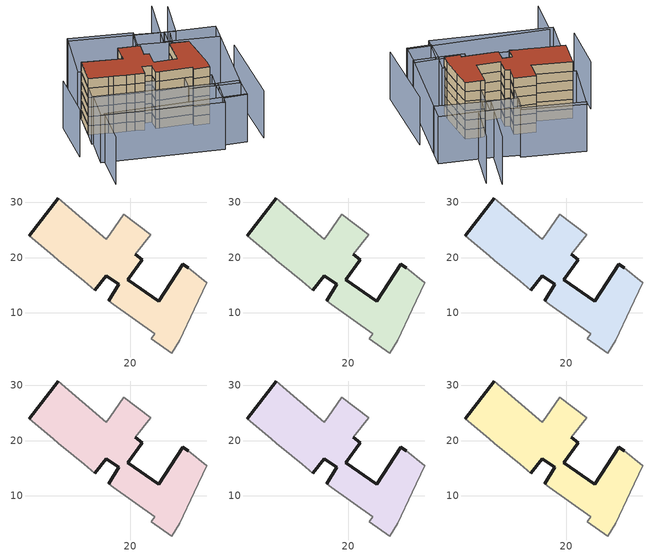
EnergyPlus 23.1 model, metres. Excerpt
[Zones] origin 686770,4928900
dc00315a6e4596cb_F0_whole
 floor ground (EU_floor_Construction): 23.69,24.12 20.93,20.57 22.23,19.58 19.52,15.98 25.2,12.11 29.55,18.81 30.51,18.18 33.87,15.46 31.6,10.64 29,4.99 27.52,2.68 23.8,5.3 24.42,6.19 16.9,11.49 16.08,12.19 17.92,15.12 15.69,16.73 13.59,14.05 11.63,15.68 9.74,17.26 6.97,19.56 6.06,20.31 1.71,23.94 6.95,30.82 15.65,23.35 16.34,24.34 18.84,27.88 z0
 wall outside (EU_wall_Construction): 30.51,18.18 29.55,18.81 25.2,12.11 19.52,15.98 22.23,19.58 20.93,20.57 / 6.95,30.82 1.71,23.94 / 13.59,14.05 15.69,16.73 17.92,15.12 16.08,12.19 z0:3
 wall adiabatic (EU_wall_Construction): 20.93,20.57 23.69,24.12 18.84,27.88 16.34,24.34 15.65,23.35 6.95,30.82 / 1.71,23.94 6.06,20.31 6.97,19.56 9.74,17.26 11.63,15.68 13.59,14.05 / 16.08,12.19 16.9,11.49 24.42,6.19 23.8,5.3 27.52,2.68 29,4.99 31.6,10.64 33.87,15.46 30.51,18.18 z0:3
dc00315a6e4596cb_F1_whole
 floor to dc00315a6e4596cb_F0_whole (EU_floor_Construction): 23.69,24.12 20.93,20.57 22.23,19.58 19.52,15.98 25.2,12.11 29.55,18.81 30.51,18.18 33.87,15.46 31.6,10.64 29,4.99 27.52,2.68 23.8,5.3 24.42,6.19 16.9,11.49 16.08,12.19 17.92,15.12 15.69,16.73 13.59,14.05 11.63,15.68 9.74,17.26 6.97,19.56 6.06,20.31 1.71,23.94 6.95,30.82 15.65,23.35 16.34,24.34 18.84,27.88 z3
 wall outside (EU_wall_Construction): 30.51,18.18 29.55,18.81 25.2,12.11 19.52,15.98 22.23,19.58 20.93,20.57 / 6.95,30.82 1.71,23.94 / 13.59,14.05 15.69,16.73 17.92,15.12 16.08,12.19 z3:6
 wall adiabatic (EU_wall_Construction): 20.93,20.57 23.69,24.12 18.84,27.88 16.34,24.34 15.65,23.35 6.95,30.82 / 1.71,23.94 6.06,20.31 6.97,19.56 9.74,17.26 11.63,15.68 13.59,14.05 / 16.08,12.19 16.9,11.49 24.42,6.19 23.8,5.3 27.52,2.68 29,4.99 31.6,10.64 33.87,15.46 30.51,18.18 z3:6
dc00315a6e4596cb_F2_whole
 floor to dc00315a6e4596cb_F1_whole (EU_floor_Construction): 23.69,24.12 20.93,20.57 22.23,19.58 19.52,15.98 25.2,12.11 29.55,18.81 30.51,18.18 33.87,15.46 31.6,10.64 29,4.99 27.52,2.68 23.8,5.3 24.42,6.19 16.9,11.49 16.08,12.19 17.92,15.12 15.69,16.73 13.59,14.05 11.63,15.68 9.74,17.26 6.97,19.56 6.06,20.31 1.71,23.94 6.95,30.82 15.65,23.35 16.34,24.34 18.84,27.88 z6
 wall outside (EU_wall_Construction): 30.51,18.18 29.55,18.81 25.2,12.11 19.52,15.98 22.23,19.58 20.93,20.57 / 6.95,30.82 1.71,23.94 / 13.59,14.05 15.69,16.73 17.92,15.12 16.08,12.19 z6:9
 wall adiabatic (EU_wall_Construction): 20.93,20.57 23.69,24.12 18.84,27.88 16.34,24.34 15.65,23.35 6.95,30.82 / 1.71,23.94 6.06,20.31 6.97,19.56 9.74,17.26 11.63,15.68 13.59,14.05 / 16.08,12.19 16.9,11.49 24.42,6.19 23.8,5.3 27.52,2.68 29,4.99 31.6,10.64 33.87,15.46 30.51,18.18 z6:9
dc00315a6e4596cb_F3_whole
 floor to dc00315a6e4596cb_F2_whole (EU_floor_Construction): 23.69,24.12 20.93,20.57 22.23,19.58 19.52,15.98 25.2,12.11 29.55,18.81 30.51,18.18 33.87,15.46 31.6,10.64 29,4.99 27.52,2.68 23.8,5.3 24.42,6.19 16.9,11.49 16.08,12.19 17.92,15.12 15.69,16.73 13.59,14.05 11.63,15.68 9.74,17.26 6.97,19.56 6.06,20.31 1.71,23.94 6.95,30.82 15.65,23.35 16.34,24.34 18.84,27.88 z9
 wall outside (EU_wall_Construction): 30.51,18.18 29.55,18.81 25.2,12.11 19.52,15.98 22.23,19.58 20.93,20.57 / 6.95,30.82 1.71,23.94 / 13.59,14.05 15.69,16.73 17.92,15.12 16.08,12.19 z9:12
 wall adiabatic (EU_wall_Construction): 20.93,20.57 23.69,24.12 18.84,27.88 16.34,24.34 15.65,23.35 6.95,30.82 / 1.71,23.94 6.06,20.31 6.97,19.56 9.74,17.26 11.63,15.68 13.59,14.05 / 16.08,12.19 16.9,11.49 24.42,6.19 23.8,5.3 27.52,2.68 29,4.99 31.6,10.64 33.87,15.46 30.51,18.18 z9:12
dc00315a6e4596cb_F4_whole
 floor to dc00315a6e4596cb_F3_whole (EU_floor_Construction): 23.69,24.12 20.93,20.57 22.23,19.58 19.52,15.98 25.2,12.11 29.55,18.81 30.51,18.18 33.87,15.46 31.6,10.64 29,4.99 27.52,2.68 23.8,5.3 24.42,6.19 16.9,11.49 16.08,12.19 17.92,15.12 15.69,16.73 13.59,14.05 11.63,15.68 9.74,17.26 6.97,19.56 6.06,20.31 1.71,23.94 6.95,30.82 15.65,23.35 16.34,24.34 18.84,27.88 z12
 wall outside (EU_wall_Construction): 30.51,18.18 29.55,18.81 25.2,12.11 19.52,15.98 22.23,19.58 20.93,20.57 / 6.95,30.82 1.71,23.94 / 13.59,14.05 15.69,16.73 17.92,15.12 16.08,12.19 z12:15
 wall adiabatic (EU_wall_Construction): 20.93,20.57 23.69,24.12 18.84,27.88 16.34,24.34 15.65,23.35 6.95,30.82 / 1.71,23.94 6.06,20.31 6.97,19.56 9.74,17.26 11.63,15.68 13.59,14.05 / 16.08,12.19 16.9,11.49 24.42,6.19 23.8,5.3 27.52,2.68 29,4.99 31.6,10.64 33.87,15.46 30.51,18.18 z12:15
dc00315a6e4596cb_F5_whole
 floor to dc00315a6e4596cb_F4_whole (EU_floor_Construction): 23.69,24.12 20.93,20.57 22.23,19.58 19.52,15.98 25.2,12.11 29.55,18.81 30.51,18.18 33.87,15.46 31.6,10.64 29,4.99 27.52,2.68 23.8,5.3 24.42,6.19 16.9,11.49 16.08,12.19 17.92,15.12 15.69,16.73 13.59,14.05 11.63,15.68 9.74,17.26 6.97,19.56 6.06,20.31 1.71,23.94 6.95,30.82 15.65,23.35 16.34,24.34 18.84,27.88 z15
 wall outside (EU_wall_Construction): 30.51,18.18 29.55,18.81 25.2,12.11 19.52,15.98 22.23,19.58 20.93,20.57 / 6.95,30.82 1.71,23.94 / 13.59,14.05 15.69,16.73 17.92,15.12 16.08,12.19 z15:18
 wall adiabatic (EU_wall_Construction): 20.93,20.57 23.69,24.12 18.84,27.88 16.34,24.34 15.65,23.35 6.95,30.82 / 1.71,23.94 6.06,20.31 6.97,19.56 9.74,17.26 11.63,15.68 13.59,14.05 / 16.08,12.19 16.9,11.49 24.42,6.19 23.8,5.3 27.52,2.68 29,4.99 31.6,10.64 33.87,15.46 30.51,18.18 z15:18
 roof outside (EU_roof_Construction): 29,4.99 31.6,10.64 33.87,15.46 30.51,18.18 29.55,18.81 25.2,12.11 19.52,15.98 22.23,19.58 20.93,20.57 23.69,24.12 18.84,27.88 16.34,24.34 15.65,23.35 6.95,30.82 1.71,23.94 6.06,20.31 6.97,19.56 9.74,17.26 11.63,15.68 13.59,14.05 15.69,16.73 17.92,15.12 16.08,12.19 16.9,11.49 24.42,6.19 23.8,5.3 27.52,2.68 z18
shading: 31.2,-13.14 43.85,7.89 / -12.57,2.2 -5.55,12.21 / -5.55,12.21 27.2,-10.76 / 45.02,13.68 33.05,23.76 / 33.05,23.76 45,37.95 / 0.13,31.38 -8.17,18.72 / 47.61,34.41 39.28,24.59 / 39.28,24.59 16.62,43.8 / 31.16,-4.64 26.87,-11.05 / 26.87,-11.05 21.13,-7.21 / 21.13,-7.21 25.41,-0.8 / 25.41,-0.8 31.16,-4.64 / -0.73,20.08 26.1,-1.33 / 26.1,-1.33 20.02,-8.95 / 20.02,-8.95 -6.8,12.46 / -6.8,12.46 -0.73,20.08 / 48.27,18 30.41,-5.75 / 30.41,-5.75 18.98,2.84 / 18.98,2.84 36.84,26.59 / 36.84,26.59 48.27,18 / 25.5,-0.87 -1.12,20.38 / -1.12,20.38 1.9,24.17 / 1.9,24.17 28.52,2.92 / 28.52,2.92 25.5,-0.87 / 27.03,28.49 30.38,32.34 / 30.38,32.34 37.98,25.7 / 37.98,25.7 34.63,21.86 / 34.63,21.86 27.03,28.49 / 19.9,19.7 6.18,31.48 / 6.18,31.48 17.51,44.68 / 17.51,44.68 31.23,32.9 / 31.23,32.9 19.9,19.7 z0:15
[Building]
EU S2 Campaign: North Axis=0; Terrain=City; Solar Distribution=FullExterior
[Site:Location]
Bologna: Latitude=44.5; Longitude=11.25; Time Zone=1; Elevation=37
[SizingPeriod:WeatherFileDays]
AnnualSizingPeriod: Begin Month=1; Begin Day of Month=1; End Month=12; End Day of Month=31; Day of Week for Start Day=Monday; Use Weather File Daylight Saving Period=No; Use Weather File Rain and Snow Indicators=No
[MATERIAL]
EU_InternalMass_Material: Roughness=MediumRough; Thickness=0.1; Conductivity=1; Density=1800; Specific Heat=900; Thermal Absorptance=0.9; Solar Absorptance=0.7; Visible Absorptance=0.7
[MATERIAL:NOMASS] Roughness=MediumRough; Thermal Absorptance=0.9; Solar Absorptance=0.7; Visible Absorptance=0.7
Name | Thermal Resistance
EU_wall_NoMass | 0.905828
EU_roof_NoMass | 0.37593
EU_floor_NoMass | 0.67114
[CONSTRUCTION]
EU_wall_Construction: EU_wall_NoMass
EU_roof_Construction: EU_roof_NoMass
EU_floor_Construction: EU_floor_NoMass
EU_InternalMass_Construction: EU_InternalMass_Material
[ZONE] Type=1; Multiplier=1; Ceiling Height=autocalculate; Floor Area=autocalculate; Part of Total Floor Area=Yes
Name | Volume
dc00315a6e4596cb_F0_whole | 939.034
dc00315a6e4596cb_F1_whole; dc00315a6e4596cb_F2_whole; dc00315a6e4596cb_F3_whole; dc00315a6e4596cb_F4_whole; dc00315a6e4596cb_F5_whole | 939.038
[INTERNALMASS] Construction=EU_InternalMass_Construction; Surface Area=313.012
Name | Zone or ZoneList
dc00315a6e4596cb_F0_whole_EU_InternalMass | dc00315a6e4596cb_F0_whole
dc00315a6e4596cb_F1_whole_EU_InternalMass | dc00315a6e4596cb_F1_whole
dc00315a6e4596cb_F2_whole_EU_InternalMass | dc00315a6e4596cb_F2_whole
dc00315a6e4596cb_F3_whole_EU_InternalMass | dc00315a6e4596cb_F3_whole
dc00315a6e4596cb_F4_whole_EU_InternalMass | dc00315a6e4596cb_F4_whole
dc00315a6e4596cb_F5_whole_EU_InternalMass | dc00315a6e4596cb_F5_whole
[OTHEREQUIPMENT] Fuel Type=Electricity; Design Level Calculation Method=Watts/Area; Power per Zone Floor Area=1; Fraction Latent=0; Fraction Radiant=0; Fraction Lost=0; Carbon Dioxide Generation Rate=0; EndUse Subcategory=EU_Step8_InternalGains
Name | Zone or ZoneList or Space or SpaceList | Schedule
EU_Step8_InternalGain_dc00315a6e4596cb_F0_whole_f000 | dc00315a6e4596cb_F0_whole | EU_Step8_GainSchedule_dc00315a6e4596cb_F0_whole_f000
EU_Step8_InternalGain_dc00315a6e4596cb_F1_whole_f000 | dc00315a6e4596cb_F1_whole | EU_Step8_GainSchedule_dc00315a6e4596cb_F1_whole_f000
EU_Step8_InternalGain_dc00315a6e4596cb_F2_whole_f000 | dc00315a6e4596cb_F2_whole | EU_Step8_GainSchedule_dc00315a6e4596cb_F2_whole_f000
EU_Step8_InternalGain_dc00315a6e4596cb_F3_whole_f000 | dc00315a6e4596cb_F3_whole | EU_Step8_GainSchedule_dc00315a6e4596cb_F3_whole_f000
EU_Step8_InternalGain_dc00315a6e4596cb_F4_whole_f000 | dc00315a6e4596cb_F4_whole | EU_Step8_GainSchedule_dc00315a6e4596cb_F4_whole_f000
EU_Step8_InternalGain_dc00315a6e4596cb_F5_whole_f000 | dc00315a6e4596cb_F5_whole | EU_Step8_GainSchedule_dc00315a6e4596cb_F5_whole_f000
[ZONEVENTILATION:DESIGNFLOWRATE] Schedule=EU_AlwaysOn; Design Flow Rate Calculation Method=AirChanges/Hour; Air Changes per Hour=0.73129; Ventilation Type=Natural; Fan Pressure Rise=0; Fan Total Efficiency=1; Constant Term Coefficient=1; Temperature Term Coefficient=0; Velocity Term Coefficient=0; Velocity Squared Term Coefficient=0; Minimum Indoor Temperature=-100; Maximum Indoor Temperature=100; Delta Temperature=-100; Minimum Outdoor Temperature=-100; Maximum Outdoor Temperature=100; Maximum Wind Speed=40
Name | Zone or ZoneList or Space or SpaceList
EU_ConstantAir_dc00315a6e4596cb_F0_whole | dc00315a6e4596cb_F0_whole
EU_ConstantAir_dc00315a6e4596cb_F1_whole | dc00315a6e4596cb_F1_whole
EU_ConstantAir_dc00315a6e4596cb_F2_whole | dc00315a6e4596cb_F2_whole
EU_ConstantAir_dc00315a6e4596cb_F3_whole | dc00315a6e4596cb_F3_whole
EU_ConstantAir_dc00315a6e4596cb_F4_whole | dc00315a6e4596cb_F4_whole
EU_ConstantAir_dc00315a6e4596cb_F5_whole | dc00315a6e4596cb_F5_whole
[HVACTEMPLATE:THERMOSTAT] Constant Heating Setpoint=20; Constant Cooling Setpoint=50
EU_HeatOnly_dc00315a6e4596cb_F0_whole; EU_HeatOnly_dc00315a6e4596cb_F1_whole; EU_HeatOnly_dc00315a6e4596cb_F2_whole; EU_HeatOnly_dc00315a6e4596cb_F3_whole; EU_HeatOnly_dc00315a6e4596cb_F4_whole; EU_HeatOnly_dc00315a6e4596cb_F5_whole
[HVACTEMPLATE:ZONE:IDEALLOADSAIRSYSTEM] System Availability Schedule=EU_AlwaysOn; Maximum Heating Supply Air Temperature=50; Minimum Cooling Supply Air Temperature=13; Maximum Heating Supply Air Humidity Ratio=0.0156; Minimum Cooling Supply Air Humidity Ratio=0.0077; Heating Limit=NoLimit; Cooling Limit=NoLimit; Heating Availability Schedule=EU_AlwaysOn; Cooling Availability Schedule=EU_CoolingOff; Dehumidification Control Type=ConstantSensibleHeatRatio; Cooling Sensible Heat Ratio=0.7; Dehumidification Setpoint=60; Humidification Control Type=None; Humidification Setpoint=30; Outdoor Air Method=None; Outdoor Air Flow Rate per Person=0.00944; Outdoor Air Flow Rate per Zone Floor Area=0; Outdoor Air Flow Rate per Zone=0; Demand Controlled Ventilation Type=None; Outdoor Air Economizer Type=NoEconomizer; Heat Recovery Type=None; Sensible Heat Recovery Effectiveness=0.7; Latent Heat Recovery Effectiveness=0.65
Name | Template Thermostat
dc00315a6e4596cb_F0_whole | EU_HeatOnly_dc00315a6e4596cb_F0_whole
dc00315a6e4596cb_F1_whole | EU_HeatOnly_dc00315a6e4596cb_F1_whole
dc00315a6e4596cb_F2_whole | EU_HeatOnly_dc00315a6e4596cb_F2_whole
dc00315a6e4596cb_F3_whole | EU_HeatOnly_dc00315a6e4596cb_F3_whole
dc00315a6e4596cb_F4_whole | EU_HeatOnly_dc00315a6e4596cb_F4_whole
dc00315a6e4596cb_F5_whole | EU_HeatOnly_dc00315a6e4596cb_F5_whole
[SIZING:ZONE] Zone Cooling Design Supply Air Temperature Input Method=SupplyAirTemperature; Zone Cooling Design Supply Air Temperature=13; Zone Heating Design Supply Air Temperature Input Method=SupplyAirTemperature; Zone Heating Design Supply Air Temperature=50; Zone Cooling Design Supply Air Humidity Ratio=0.008; Zone Heating Design Supply Air Humidity Ratio=0.008; Cooling Design Air Flow Method=DesignDay; Cooling Design Air Flow Rate=0; Cooling Minimum Air Flow per Zone Floor Area=0.000762; Cooling Minimum Air Flow=0; Cooling Minimum Air Flow Fraction=0.2; Heating Design Air Flow Method=DesignDay; Heating Design Air Flow Rate=0; Heating Maximum Air Flow per Zone Floor Area=0.002032; Heating Maximum Air Flow=0.141576; Heating Maximum Air Flow Fraction=0.3; Account for Dedicated Outdoor Air System=No; Dedicated Outdoor Air System Control Strategy=NeutralSupplyAir; Dedicated Outdoor Air Low Setpoint Temperature for Design=autosize; Dedicated Outdoor Air High Setpoint Temperature for Design=autosize; Zone Load Sizing Method=Sensible Load Only No Latent Load; Zone Latent Cooling Design Supply Air Humidity Ratio Input Method=HumidityRatioDifference; Zone Cooling Design Supply Air Humidity Ratio Difference=0.005; Zone Latent Heating Design Supply Air Humidity Ratio Input Method=HumidityRatioDifference; Zone Humidification Design Supply Air Humidity Ratio Difference=0.005
dc00315a6e4596cb_F0_whole; dc00315a6e4596cb_F1_whole; dc00315a6e4596cb_F2_whole; dc00315a6e4596cb_F3_whole; dc00315a6e4596cb_F4_whole; dc00315a6e4596cb_F5_whole
[SCHEDULE:CONSTANT]
Name | Hourly Value
EU_AlwaysOn | 1
EU_CoolingOff | 0
[SCHEDULE:FILE] Column Number=1; Rows to Skip at Top=0; Number of Hours of Data=8760; Column Separator=Comma; Interpolate to Timestep=No; Minutes per Item=60; Adjust Schedule for Daylight Savings=Yes
Name | File
EU_Step8_GainSchedule_dc00315a6e4596cb_F0_whole_f000 | ../../schedules/dc00315a6e4596cb/dc00315a6e4596cb_F0_whole_f000_gain.csv
EU_Step8_GainSchedule_dc00315a6e4596cb_F1_whole_f000 | ../../schedules/dc00315a6e4596cb/dc00315a6e4596cb_F1_whole_f000_gain.csv
EU_Step8_GainSchedule_dc00315a6e4596cb_F2_whole_f000 | ../../schedules/dc00315a6e4596cb/dc00315a6e4596cb_F2_whole_f000_gain.csv
EU_Step8_GainSchedule_dc00315a6e4596cb_F3_whole_f000 | ../../schedules/dc00315a6e4596cb/dc00315a6e4596cb_F3_whole_f000_gain.csv
EU_Step8_GainSchedule_dc00315a6e4596cb_F4_whole_f000 | ../../schedules/dc00315a6e4596cb/dc00315a6e4596cb_F4_whole_f000_gain.csv
EU_Step8_GainSchedule_dc00315a6e4596cb_F5_whole_f000 | ../../schedules/dc00315a6e4596cb/dc00315a6e4596cb_F5_whole_f000_gain.csv
